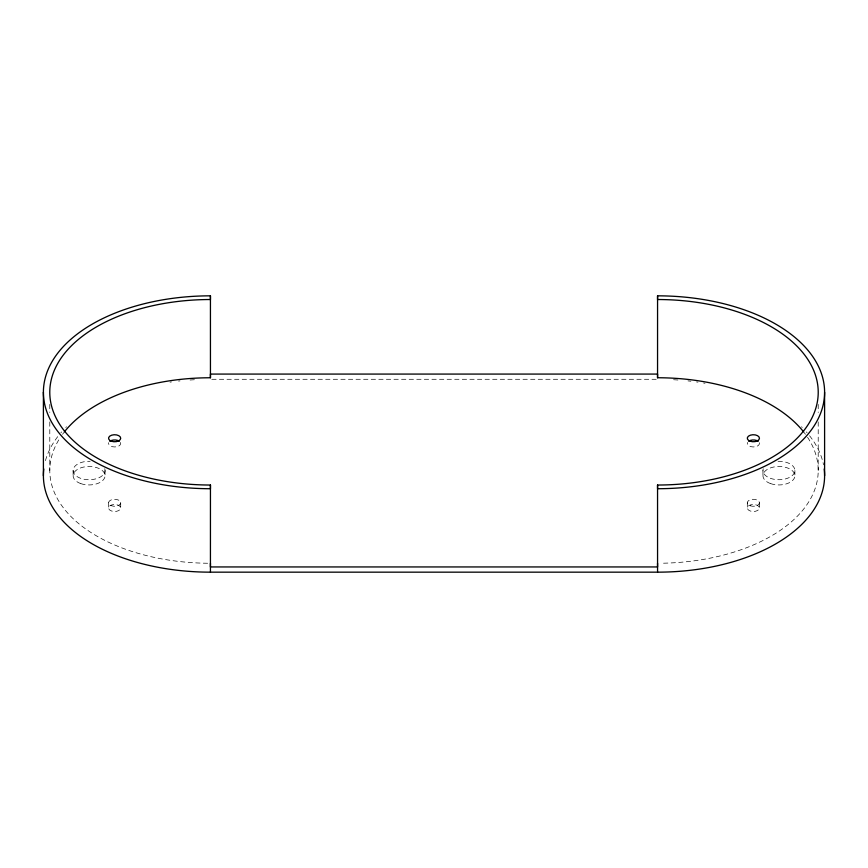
<?xml version="1.0" encoding="UTF-8"?>
<svg xmlns="http://www.w3.org/2000/svg" width="868" height="868" viewBox="0 0 868 868"><rect width="100%" height="100%" fill="white"/><g stroke="black" fill="none" stroke-linecap="round" stroke-linejoin="round"><path stroke-width="0.65" stroke-dasharray="4.34 3.25" d="M211.792 379.283L656.208 379.283M818.209 404.412L818.209 412.506M818.209 421.946L818.209 470.51M794.893 470.499L794.893 475.718M762.95 470.521L762.95 475.729M759.435 502.778L759.435 507.997A6.065 3.505 0 0 1 750.332 511.024A6.065 3.505 0 0 1 750.332 504.959A6.065 3.505 0 0 1 759.435 507.997M747.305 502.778L747.305 507.997M120.706 502.8A6.065 3.505 0 0 1 111.56 505.794A6.065 3.505 0 0 1 111.647 499.729A6.065 3.505 0 0 1 120.706 502.8L120.706 508.019A6.065 3.505 0 0 1 111.56 511.013A6.065 3.505 0 0 1 111.647 504.948A6.065 3.505 0 0 1 120.706 508.019M108.565 502.746L108.565 508.03M105.05 470.456L105.05 475.675M73.118 470.564L73.118 475.772M49.791 404.412L49.791 412.506M49.791 421.946L49.791 470.51M45.461 460.637A167.036 96.435 0 0 1 58.438 435.736M60.944 432.698A167.036 96.435 0 0 1 61.606 431.939M65.784 427.501A167.036 96.435 0 0 1 66.51 426.774M170.03 382.148A167.036 96.435 0 0 1 171.441 381.953M178.558 381.063A167.036 96.435 0 0 1 179.991 380.9M190.081 380.01A167.036 96.435 0 0 1 194.421 379.728M673.579 379.728A167.036 96.435 0 0 1 677.919 380.01M688.009 380.9A167.036 96.435 0 0 1 690.863 381.226M696.559 381.953A167.036 96.435 0 0 1 697.97 382.148M703.601 383.027A167.036 96.435 0 0 1 705 383.255M801.49 426.774A167.036 96.435 0 0 1 802.216 427.501M806.394 431.939A167.036 96.435 0 0 1 807.056 432.698M809.562 435.736A167.036 96.435 0 0 1 823.526 464.803M120.435 442.43A6.065 3.505 0 0 1 114.847 446.955A6.065 3.505 0 0 1 108.728 442.669M759.283 442.669A6.065 3.505 0 0 1 753.164 446.955A6.065 3.505 0 0 1 747.576 442.43M104.746 468.698A15.971 9.223 0 0 1 90.847 479.668A15.971 9.223 0 0 1 73.118 470.716A15.971 9.223 0 0 1 90.109 461.309M207.636 563.245A160.656 92.757 0 0 1 60.456 437.266M62.55 434.271A160.656 92.757 0 0 1 63.668 432.785M778.075 461.299A15.971 9.223 0 0 1 794.882 470.771A15.971 9.223 0 0 1 777.175 479.668A15.971 9.223 0 0 1 763.243 468.753M807.544 437.266A160.656 92.757 0 0 1 660.364 563.245M804.332 432.785A160.656 92.757 0 0 1 805.45 434.271M770.708 483.628A15.971 9.223 0 0 0 794.893 475.881A15.971 9.223 0 0 0 771.164 467.668A15.971 9.223 0 0 0 770.708 483.628M80.941 483.65A15.971 9.223 0 0 0 105.05 475.838A15.971 9.223 0 0 0 81.267 467.689A15.971 9.223 0 0 0 80.941 483.65M750.245 505.784A6.065 3.505 0 0 0 759.435 502.843A6.065 3.505 0 0 0 750.429 499.708A6.065 3.505 0 0 0 750.245 505.784"/><path stroke-width="1.3" d="M43.4 392.282A167.036 96.435 0 0 1 210.436 295.836L210.447 299.525A160.656 92.757 0 0 0 49.78 392.282A160.656 92.757 0 0 0 210.447 485.028L210.436 488.717A167.036 96.435 0 0 1 43.4 392.282L43.4 475.718M210.447 563.256L210.436 566.945L657.564 566.945L657.553 563.256M824.6 475.718L824.6 392.282A167.036 96.435 0 0 0 657.564 295.836L657.553 299.525A160.656 92.757 0 0 1 818.22 392.282A160.656 92.757 0 0 1 657.553 485.028L657.564 572.164L210.436 572.164A167.036 96.435 0 0 1 43.812 468.991M803.757 432.047A160.656 92.757 0 0 0 657.553 377.754L657.564 374.075L210.436 374.075L210.447 377.764A160.656 92.757 0 0 0 64.243 432.047M657.553 485.028L657.564 488.717A167.036 96.435 0 0 0 824.6 392.282M657.564 295.836L657.553 377.764M210.436 295.836L210.447 377.764M210.447 485.028L210.436 572.164M824.188 468.991A167.036 96.435 0 0 1 657.564 572.164M109.791 441.345A6.065 3.505 0 0 1 119.35 441.248M748.661 441.248A6.065 3.505 0 0 1 758.22 441.345M111.505 441.248A6.065 3.505 0 0 0 120.706 438.297A6.065 3.505 0 0 0 111.69 435.172A6.065 3.505 0 0 0 111.505 441.248M750.245 441.248A6.065 3.505 0 0 0 759.446 438.297A6.065 3.505 0 0 0 750.429 435.172A6.065 3.505 0 0 0 750.245 441.248"/></g></svg>
